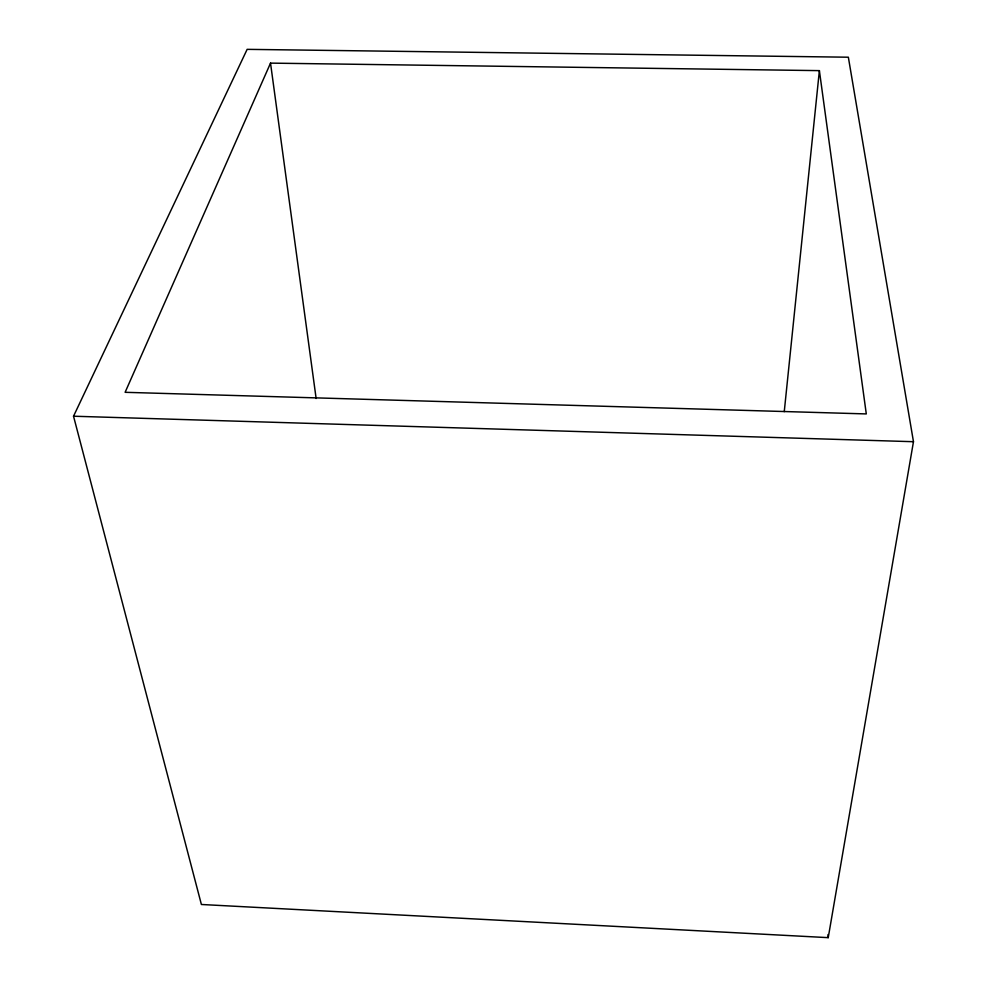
<?xml version="1.0" encoding="UTF-8"?>
<svg xmlns="http://www.w3.org/2000/svg" width="987" height="987" viewBox="0 0 987 987"><rect width="100%" height="100%" fill="white"/><g stroke="black" fill="none" stroke-linecap="round" stroke-linejoin="round"><path stroke-width="1.48" d="M784.258 411.641L819.383 70.632L270.524 63.119L125.115 392.308L866.29 413.923L819.383 70.632M828.229 937.65L913.468 441.707L848.351 57.209L247.145 49.35L73.531 416.218L201.397 904.487L828.229 937.65L827.994 934.578M73.531 416.218L913.468 441.707M270.524 63.119L316.136 398.501"/></g></svg>
